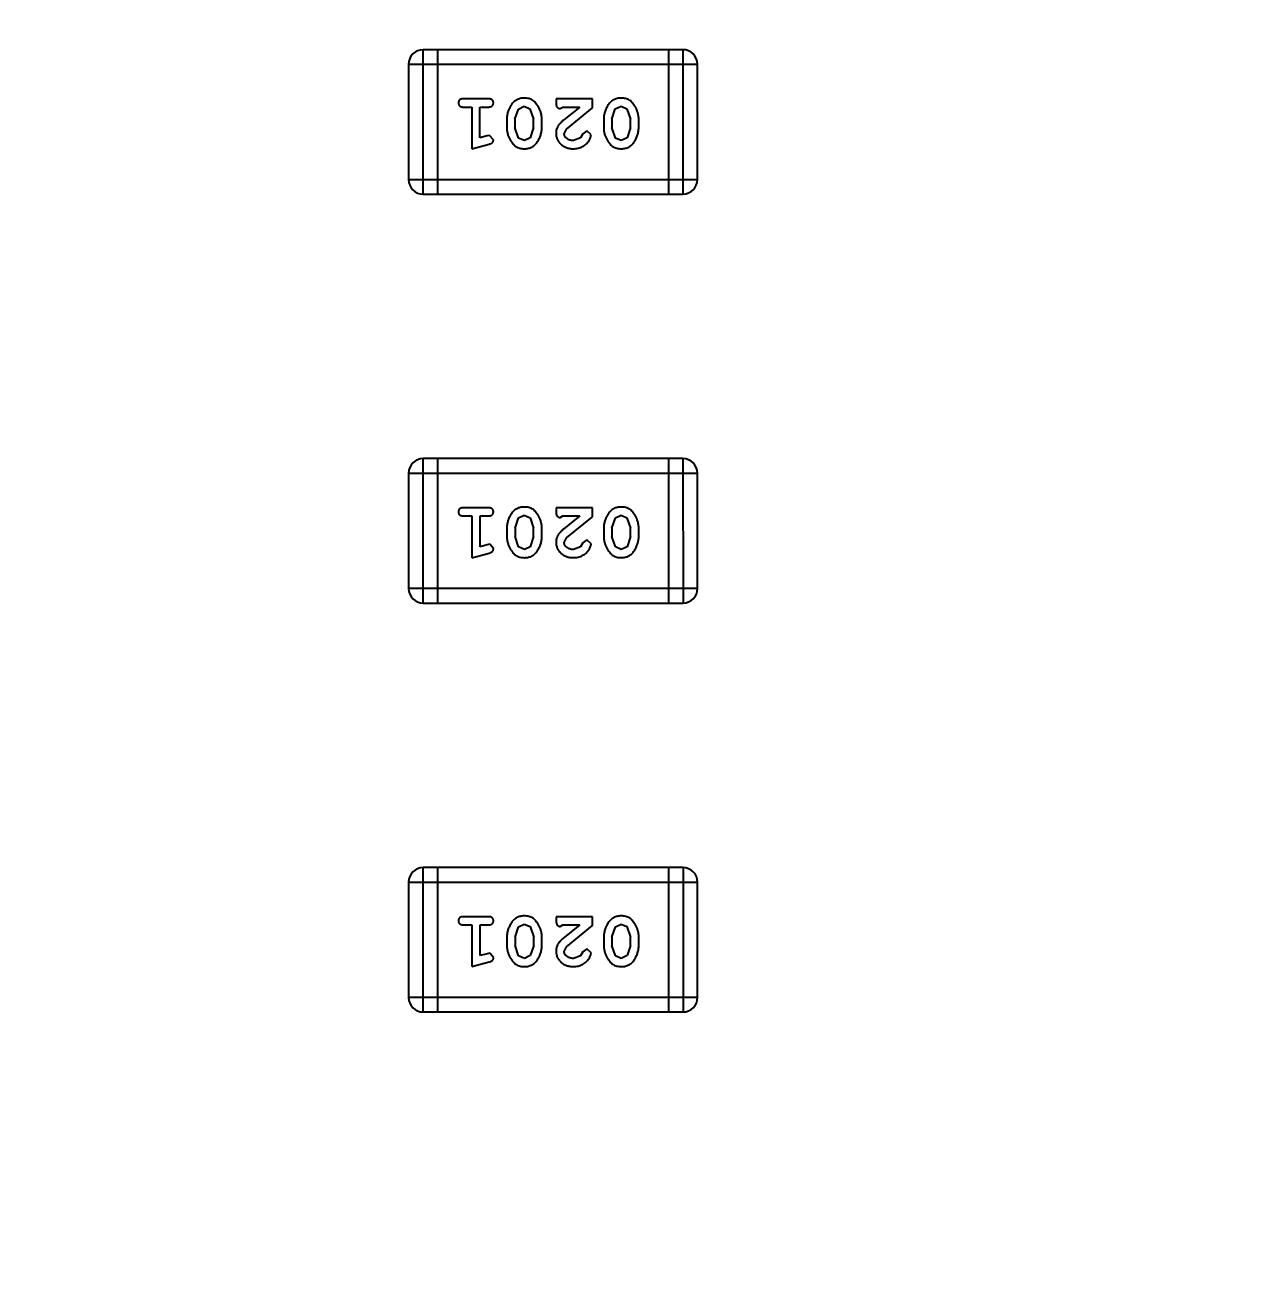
# Model space of a CAD drawing. Header units: millimetres. Extents: x -49 to 153, y -182 to -55.
# Drawn here: x 125.126 to 127.715, y -121.981 to -119.357 of the extents above; entities that cross this region are included whole.
import ezdxf

# ---------------------------------------------------------------- set-up
doc = ezdxf.new("R2010")
doc.units = ezdxf.units.MM
doc.header["$LTSCALE"] = 1.21
doc.header["$MEASUREMENT"] = 0
doc.header["$PDMODE"] = 3
doc.header["$PDSIZE"] = 0.3125
doc.layers.get('0').update_dxf_attribs({"linetype": 'CONTINUOUS'})
doc.layers.get('DEFPOINTS').update_dxf_attribs({"linetype": 'CONTINUOUS'})
doc.layers.add('Dim', color=3, linetype='CONTINUOUS', lineweight=25)
doc.styles.get("Standard").update_dxf_attribs({"font": 'txt', "width": 0.8})
doc.dimstyles.get("Standard").update_dxf_attribs({"dimtxt": 0.15625, "dimasz": 0.1875, "dimexe": 0.125, "dimexo": 0.0625, "dimgap": 0.09, "dimtad": 0, "dimtih": 1, "dimtoh": 1, "dimzin": 4, "dimdsep": 46, "dimtxsty": 'Standard', "dimblk": '_FILLED', "dimblk1": '_FILLED', "dimblk2": '_FILLED', "dimcen": 0.09, "dimazin": 1, "dimtp": 0.01, "dimtm": 0.01, "dimtfac": 1, "dimtofl": 0, "dimtmove": 0, "dimatfit": 3, "dimldrblk": '_FILLED', "dimfxl": 1, "dimtolj": 1, "dimtzin": 4, "dimarcsym": 0})

# ---------------------------------------------------------------- blocks, each defined once
blk = doc.blocks.new('_FILLED')
at = {"color": 0, "linetype": 'ByBlock'}
blk.add_solid([(0, 0), (-1, 0.1667), (-1, -0.1667)], dxfattribs=at)
blk = doc.blocks.new('*D79')
at = {"layer": 'DEFPOINTS', "color": 0}
for p in [(103.9882, -113.9099), (95.9455, -118.3888), (95.7094, -126.5744), (123.0081, -126.5744), (150.6978, -126.5744)]:
    blk.add_point(p, dxfattribs=at)
at = {"layer": 'Dim', "color": 0, "lineweight": -2}
for p, q in [((103.9361, -113.8752), (99.3703, -110.835)), ((95.6469, -126.5744), (94.6096, -126.5744))]:
    blk.add_line(p, q, dxfattribs=at)
for start, end in [(149.38213, 160.15016), (166.19189, 176.95991)]:
    blk.add_arc((123.0081, -126.5744), 28.2735, start, end, dxfattribs=at)
at = {"layer": 'Dim', "color": 0, "lineweight": -2, "xscale": 1.5, "yscale": 1.5, "zscale": 1.5}
for p, rotation in [((99.4744, -110.9043), 57.86208909579157), ((94.7346, -126.5744), 268.4799565881056)]:
    blk.add_blockref('_FILLED', p, dxfattribs=dict(at, rotation=rotation))
at = {"layer": 'Dim', "color": 0, "insert": (95.9455, -118.3888), "char_height": 1.5, "attachment_point": 5, "rotation": 73.171}
blk.add_mtext('\\A1;34%%d', dxfattribs=at)

msp = doc.modelspace()

# ---------------------------------------------------------------- linework, layer by layer
at = {"color": 6, "linetype": 'Continuous'}
for p, q in [((125.9667, -119.7139), (125.9666, -119.4091)), ((126.5153, -119.4091), (125.9666, -119.4091)), ((125.9971, -119.4091), (125.9971, -119.7139)), ((126.4848, -119.4091), (126.4848, -119.7139)), ((126.5153, -119.4091), (126.5153, -119.7139)), ((125.9362, -119.4396), (126.5458, -119.4395)), ((125.9362, -119.4396), (125.9362, -119.6834)), ((126.5458, -119.6834), (126.5458, -119.4395)), ((126.1041, -119.5127), (126.0522, -119.5127)), ((126.0522, -119.53), (126.0695, -119.53)), ((126.0695, -119.53), (126.0695, -119.6181)), ((126.0868, -119.595), (126.0868, -119.53)), ((126.0868, -119.53), (126.1041, -119.53)), ((126.1607, -119.556), (126.168, -119.5343)), ((126.168, -119.5343), (126.1803, -119.5285)), ((126.1803, -119.5285), (126.1924, -119.5337)), ((126.1924, -119.5337), (126.2001, -119.556)), ((126.2473, -119.5127), (126.2473, -119.5206)), ((126.3243, -119.5127), (126.2473, -119.5127)), ((126.2559, -119.5332), (126.2614, -119.53)), ((126.2614, -119.53), (126.2976, -119.53)), ((126.2976, -119.53), (126.264, -119.5571)), ((126.2693, -119.5766), (126.3243, -119.5316)), ((126.3243, -119.5316), (126.3243, -119.5127)), ((126.3652, -119.556), (126.3725, -119.5342)), ((126.3725, -119.5342), (126.3848, -119.5284)), ((126.3848, -119.5284), (126.3969, -119.5337)), ((126.3969, -119.5337), (126.4046, -119.556)), ((126.1434, -119.5558), (126.1434, -119.5735)), ((126.1607, -119.556), (126.1607, -119.5732)), ((126.2001, -119.5732), (126.2001, -119.556)), ((126.2174, -119.5735), (126.2174, -119.5558)), ((126.3479, -119.5558), (126.3479, -119.5735)), ((126.3652, -119.556), (126.3652, -119.5732)), ((126.4046, -119.5732), (126.4046, -119.556)), ((126.4219, -119.5735), (126.4219, -119.5557)), ((126.1683, -119.5955), (126.1607, -119.5732)), ((126.2001, -119.5732), (126.1928, -119.595)), ((126.2646, -119.5863), (126.2693, -119.5766)), ((126.3039, -119.5869), (126.2989, -119.5954)), ((126.3124, -119.5804), (126.3039, -119.5869)), ((126.3212, -119.5888), (126.3124, -119.5804)), ((126.3728, -119.5955), (126.3652, -119.5732)), ((126.4046, -119.5732), (126.3973, -119.595)), ((126.0695, -119.6181), (126.1061, -119.6083)), ((126.1018, -119.5908), (126.0868, -119.595)), ((126.1072, -119.5898), (126.1018, -119.5908)), ((126.1151, -119.5991), (126.1072, -119.5898)), ((126.1805, -119.6008), (126.1683, -119.5955)), ((126.1928, -119.595), (126.1805, -119.6008)), ((126.2989, -119.5954), (126.2841, -119.6008)), ((126.385, -119.6008), (126.3728, -119.5955)), ((126.3973, -119.595), (126.385, -119.6008)), ((126.5458, -119.6834), (125.9362, -119.6834)), ((125.9667, -119.7139), (126.5153, -119.7139)), ((125.9667, -120.5772), (125.9667, -120.2724)), ((126.5153, -120.2724), (125.9667, -120.2724)), ((125.9972, -120.2724), (125.9972, -120.5772)), ((126.4849, -120.2724), (126.4849, -120.5772)), ((126.5153, -120.2724), (126.5154, -120.5772)), ((125.9362, -120.3029), (125.9362, -120.5468)), ((125.9362, -120.3029), (126.5458, -120.3029)), ((126.5458, -120.5467), (126.5458, -120.3029)), ((126.1042, -120.3761), (126.0523, -120.3761)), ((126.0523, -120.3934), (126.0696, -120.3934)), ((126.0696, -120.3934), (126.0696, -120.4815)), ((126.0869, -120.4583), (126.0869, -120.3934)), ((126.0869, -120.3934), (126.1042, -120.3934)), ((126.1608, -120.4194), (126.1681, -120.3976)), ((126.1681, -120.3976), (126.1803, -120.3918)), ((126.1803, -120.3918), (126.1925, -120.3971)), ((126.1925, -120.3971), (126.2001, -120.4194)), ((126.2473, -120.376), (126.2473, -120.3839)), ((126.3244, -120.376), (126.2473, -120.376)), ((126.256, -120.3965), (126.2615, -120.3934)), ((126.2615, -120.3934), (126.2977, -120.3933)), ((126.2977, -120.3933), (126.2641, -120.4204)), ((126.2694, -120.4399), (126.3244, -120.3949)), ((126.3244, -120.3949), (126.3244, -120.376)), ((126.3653, -120.4193), (126.3726, -120.3976)), ((126.3726, -120.3976), (126.3849, -120.3918)), ((126.3849, -120.3918), (126.397, -120.3971)), ((126.397, -120.3971), (126.4046, -120.4193)), ((126.1435, -120.4191), (126.1435, -120.4368)), ((126.1608, -120.4194), (126.1608, -120.4366)), ((126.2001, -120.4366), (126.2001, -120.4194)), ((126.2174, -120.4368), (126.2174, -120.4191)), ((126.348, -120.4191), (126.348, -120.4368)), ((126.3653, -120.4193), (126.3653, -120.4366)), ((126.4046, -120.4366), (126.4046, -120.4193)), ((126.4219, -120.4368), (126.4219, -120.4191)), ((126.1684, -120.4589), (126.1608, -120.4366)), ((126.2001, -120.4366), (126.1929, -120.4583)), ((126.2646, -120.4496), (126.2694, -120.4399)), ((126.304, -120.4503), (126.299, -120.4588)), ((126.3124, -120.4437), (126.304, -120.4503)), ((126.3213, -120.4521), (126.3124, -120.4437)), ((126.3729, -120.4588), (126.3653, -120.4366)), ((126.4046, -120.4366), (126.3974, -120.4583)), ((126.0696, -120.4815), (126.1061, -120.4716)), ((126.1019, -120.4542), (126.0869, -120.4583)), ((126.1073, -120.4531), (126.1019, -120.4542)), ((126.1152, -120.4624), (126.1073, -120.4531)), ((126.1805, -120.4641), (126.1684, -120.4589)), ((126.1929, -120.4583), (126.1805, -120.4641)), ((126.299, -120.4588), (126.2841, -120.4641)), ((126.385, -120.4641), (126.3729, -120.4588)), ((126.3974, -120.4583), (126.385, -120.4641)), ((126.5458, -120.5467), (125.9362, -120.5468)), ((125.9667, -120.5772), (126.5154, -120.5772)), ((126.5154, -121.1357), (125.9668, -121.1358)), ((125.9668, -121.4406), (125.9668, -121.1358)), ((125.9972, -121.1358), (125.9973, -121.4406)), ((126.4849, -121.1357), (126.485, -121.4405)), ((126.5154, -121.1357), (126.5154, -121.4405)), ((125.9363, -121.1663), (126.5459, -121.1662)), ((125.9363, -121.1663), (125.9363, -121.4101)), ((126.5459, -121.4101), (126.5459, -121.1662)), ((126.1042, -121.2394), (126.0523, -121.2394)), ((126.2474, -121.2394), (126.2474, -121.2473)), ((126.3245, -121.2394), (126.2474, -121.2394)), ((126.3245, -121.2583), (126.3245, -121.2394)), ((126.0523, -121.2567), (126.0696, -121.2567)), ((126.0696, -121.2567), (126.0696, -121.3448)), ((126.0869, -121.3217), (126.0869, -121.2567)), ((126.0869, -121.2567), (126.1042, -121.2567)), ((126.1609, -121.2827), (126.1681, -121.2609)), ((126.1681, -121.2609), (126.1804, -121.2551)), ((126.1804, -121.2551), (126.1926, -121.2604)), ((126.1926, -121.2604), (126.2002, -121.2827)), ((126.256, -121.2598), (126.2615, -121.2567)), ((126.2615, -121.2567), (126.2977, -121.2567)), ((126.2977, -121.2567), (126.2642, -121.2837)), ((126.2695, -121.3032), (126.3245, -121.2583)), ((126.3654, -121.2827), (126.3726, -121.2609)), ((126.3726, -121.2609), (126.3849, -121.2551)), ((126.3849, -121.2551), (126.3971, -121.2604)), ((126.3971, -121.2604), (126.4047, -121.2827)), ((126.1436, -121.2824), (126.1436, -121.3002)), ((126.1609, -121.2827), (126.1609, -121.2999)), ((126.2002, -121.2999), (126.2002, -121.2827)), ((126.2175, -121.3002), (126.2175, -121.2824)), ((126.3481, -121.2824), (126.3481, -121.3002)), ((126.3654, -121.2827), (126.3654, -121.2999)), ((126.4047, -121.2999), (126.4047, -121.2827)), ((126.422, -121.3002), (126.422, -121.2824)), ((126.102, -121.3175), (126.0869, -121.3217)), ((126.1074, -121.3165), (126.102, -121.3175)), ((126.1153, -121.3258), (126.1074, -121.3165)), ((126.1684, -121.3222), (126.1609, -121.2999)), ((126.2002, -121.2999), (126.1929, -121.3217)), ((126.2647, -121.313), (126.2695, -121.3032)), ((126.304, -121.3136), (126.2991, -121.3221)), ((126.3125, -121.307), (126.304, -121.3136)), ((126.3213, -121.3155), (126.3125, -121.307)), ((126.373, -121.3222), (126.3654, -121.2999)), ((126.4047, -121.2999), (126.3975, -121.3217)), ((126.0696, -121.3448), (126.1062, -121.3349)), ((126.1806, -121.3275), (126.1684, -121.3222)), ((126.1929, -121.3217), (126.1806, -121.3275)), ((126.2991, -121.3221), (126.2842, -121.3275)), ((126.3851, -121.3275), (126.373, -121.3222)), ((126.3975, -121.3217), (126.3851, -121.3275)), ((126.5459, -121.4101), (125.9363, -121.4101)), ((125.9668, -121.4406), (126.5154, -121.4405))]:
    msp.add_line(p, q, dxfattribs=at)
at = {"color": 7, "linetype": 'Continuous'}
msp.add_arc((123.0081, -126.5744), 24.48, 100.97933, 79.01595, dxfattribs=at)
at = {"color": 6, "linetype": 'Continuous'}
for centre, start, end in [((125.9666, -119.4396), 90.0045, 180.0045), ((126.5153, -119.4395), 0.0045, 90.0045), ((125.9667, -119.6834), 180.0045, 270.0045), ((126.5153, -119.6834), 270.0045, 0.0045), ((125.9667, -120.3029), 90.0045, 180.0045), ((126.5153, -120.3029), 0.0045, 90.0045), ((125.9667, -120.5468), 180.0045, 270.0045), ((126.5154, -120.5467), 270.0045, 0.0045), ((125.9668, -121.1663), 90.0045, 180.0045), ((126.5154, -121.1662), 0.0045, 90.0045), ((125.9668, -121.4101), 180.0045, 270.0045), ((126.5154, -121.4101), 270.0045, 0.0045)]:
    msp.add_arc(centre, 0.0305, start, end, dxfattribs=at)
for points, knots in [([(126.0522, -119.5127), (126.0513, -119.5128), (126.0496, -119.5128), (126.0473, -119.5133), (126.0453, -119.514), (126.0438, -119.5151), (126.0426, -119.5164), (126.0418, -119.5179), (126.0413, -119.5196), (126.0412, -119.5208), (126.0412, -119.5214)], [0, 0, 0, 0, 0.169012, 0.317488, 0.445429, 0.560977, 0.67065, 0.776666, 0.88492, 1, 1, 1, 1]), ([(126.0412, -119.5214), (126.0412, -119.522), (126.0413, -119.5232), (126.0418, -119.5249), (126.0426, -119.5264), (126.0438, -119.5277), (126.0453, -119.5288), (126.0473, -119.5295), (126.0496, -119.53), (126.0513, -119.53), (126.0522, -119.53)], [0, 0, 0, 0, 0.11517, 0.223509, 0.328254, 0.438012, 0.553651, 0.682263, 0.830856, 1, 1, 1, 1]), ([(126.1151, -119.5214), (126.1151, -119.5208), (126.115, -119.5196), (126.1145, -119.5179), (126.1137, -119.5164), (126.1125, -119.5151), (126.111, -119.514), (126.109, -119.5133), (126.1067, -119.5128), (126.105, -119.5128), (126.1041, -119.5127)], [0, 0, 0, 0, 0.115051, 0.223278, 0.329269, 0.437893, 0.554681, 0.682591, 0.83103, 1, 1, 1, 1]), ([(126.1041, -119.53), (126.105, -119.53), (126.1067, -119.53), (126.109, -119.5295), (126.111, -119.5288), (126.1125, -119.5277), (126.1137, -119.5263), (126.1145, -119.5249), (126.115, -119.5232), (126.1151, -119.522), (126.1151, -119.5214)], [0, 0, 0, 0, 0.169102, 0.317658, 0.446239, 0.563118, 0.671828, 0.776546, 0.884858, 1, 1, 1, 1]), ([(126.1803, -119.5112), (126.1789, -119.5112), (126.1761, -119.5113), (126.172, -119.512), (126.1681, -119.5131), (126.1646, -119.5147), (126.1612, -119.5167), (126.1582, -119.5192), (126.1554, -119.5222), (126.1529, -119.5256), (126.1507, -119.5292), (126.1488, -119.5328), (126.1471, -119.5366), (126.1458, -119.5403), (126.1447, -119.5441), (126.144, -119.548), (126.1435, -119.5519), (126.1435, -119.5545), (126.1434, -119.5558)], [0, 0, 0, 0, 0.067217, 0.131051, 0.19272, 0.252824, 0.312745, 0.373449, 0.436041, 0.501494, 0.567761, 0.632087, 0.695096, 0.757109, 0.817993, 0.878657, 0.939311, 1, 1, 1, 1]), ([(126.2174, -119.5558), (126.2173, -119.5547), (126.2173, -119.5526), (126.217, -119.5494), (126.2165, -119.5463), (126.2158, -119.5432), (126.215, -119.5401), (126.2138, -119.5371), (126.2126, -119.5342), (126.2111, -119.5313), (126.2095, -119.5285), (126.2079, -119.526), (126.2062, -119.5237), (126.2046, -119.5216), (126.2029, -119.5197), (126.2012, -119.5181), (126.1995, -119.5166), (126.1971, -119.515), (126.1939, -119.5134), (126.1897, -119.5121), (126.1851, -119.5113), (126.182, -119.5112), (126.1803, -119.5112)], [0, 0, 0, 0, 0.049886, 0.09882, 0.148132, 0.19689, 0.246038, 0.295176, 0.345305, 0.395692, 0.445312, 0.491875, 0.535813, 0.577009, 0.616081, 0.652689, 0.687585, 0.720206, 0.785062, 0.85223, 0.923759, 1, 1, 1, 1]), ([(126.2473, -119.5206), (126.2473, -119.5217), (126.2473, -119.5236), (126.2478, -119.5263), (126.2484, -119.5286), (126.2495, -119.5303), (126.2508, -119.5316), (126.2523, -119.5325), (126.254, -119.5331), (126.2553, -119.5331), (126.2559, -119.5332)], [0, 0, 0, 0, 0.1844, 0.34094, 0.473574, 0.586824, 0.690029, 0.789175, 0.890445, 1, 1, 1, 1]), ([(126.3848, -119.5111), (126.3834, -119.5112), (126.3806, -119.5112), (126.3765, -119.512), (126.3726, -119.5131), (126.3691, -119.5147), (126.3657, -119.5167), (126.3627, -119.5192), (126.3599, -119.5222), (126.3574, -119.5256), (126.3552, -119.5291), (126.3533, -119.5328), (126.3516, -119.5365), (126.3503, -119.5403), (126.3493, -119.5441), (126.3485, -119.548), (126.348, -119.5518), (126.348, -119.5544), (126.3479, -119.5558)], [0, 0, 0, 0, 0.067217, 0.131051, 0.19272, 0.252824, 0.312745, 0.373449, 0.436041, 0.501494, 0.567761, 0.632087, 0.695096, 0.757109, 0.817993, 0.878657, 0.939311, 1, 1, 1, 1]), ([(126.4219, -119.5557), (126.4219, -119.5547), (126.4218, -119.5525), (126.4215, -119.5494), (126.421, -119.5462), (126.4203, -119.5431), (126.4195, -119.5401), (126.4183, -119.5371), (126.4171, -119.5341), (126.4156, -119.5313), (126.414, -119.5285), (126.4124, -119.526), (126.4107, -119.5237), (126.4091, -119.5216), (126.4074, -119.5197), (126.4057, -119.518), (126.404, -119.5166), (126.4016, -119.515), (126.3984, -119.5134), (126.3942, -119.5121), (126.3897, -119.5113), (126.3865, -119.5112), (126.3848, -119.5111)], [0, 0, 0, 0, 0.049886, 0.09882, 0.148132, 0.19689, 0.246038, 0.295176, 0.345305, 0.395692, 0.445312, 0.491875, 0.535813, 0.577009, 0.616081, 0.652689, 0.687585, 0.720206, 0.785062, 0.85223, 0.923759, 1, 1, 1, 1]), ([(126.264, -119.5571), (126.2631, -119.5578), (126.2614, -119.5593), (126.2591, -119.5615), (126.257, -119.5637), (126.2551, -119.5656), (126.2535, -119.5675), (126.2521, -119.5693), (126.251, -119.5709), (126.2499, -119.573), (126.2488, -119.5755), (126.2479, -119.5787), (126.2474, -119.582), (126.2473, -119.5842), (126.2473, -119.5854)], [0, 0, 0, 0, 0.103002, 0.197728, 0.285279, 0.365235, 0.437224, 0.502446, 0.560545, 0.611446, 0.707576, 0.80349, 0.900532, 1, 1, 1, 1]), ([(126.1434, -119.5735), (126.1435, -119.5746), (126.1435, -119.5767), (126.1438, -119.5799), (126.1443, -119.5831), (126.145, -119.5862), (126.1459, -119.5892), (126.147, -119.5922), (126.1483, -119.5952), (126.1498, -119.5981), (126.1514, -119.6008), (126.153, -119.6034), (126.1547, -119.6057), (126.1564, -119.6078), (126.1581, -119.6096), (126.1598, -119.6113), (126.1615, -119.6127), (126.1639, -119.6143), (126.1671, -119.6159), (126.1712, -119.6172), (126.1758, -119.618), (126.1789, -119.6181), (126.1806, -119.6181)], [0, 0, 0, 0, 0.049855, 0.099516, 0.148482, 0.19758, 0.246804, 0.296268, 0.346517, 0.397047, 0.446826, 0.49336, 0.537801, 0.579207, 0.617974, 0.654833, 0.689171, 0.722088, 0.786392, 0.853518, 0.924186, 1, 1, 1, 1]), ([(126.1806, -119.6181), (126.182, -119.6181), (126.1848, -119.618), (126.1889, -119.6173), (126.1927, -119.6162), (126.1963, -119.6146), (126.1996, -119.6125), (126.2027, -119.61), (126.2055, -119.6071), (126.2079, -119.6037), (126.2101, -119.6001), (126.212, -119.5964), (126.2137, -119.5927), (126.215, -119.5889), (126.2161, -119.5851), (126.2168, -119.5813), (126.2173, -119.5774), (126.2173, -119.5748), (126.2174, -119.5735)], [0, 0, 0, 0, 0.06692, 0.130834, 0.19258, 0.252759, 0.312631, 0.373411, 0.436359, 0.501894, 0.568244, 0.632472, 0.69556, 0.757163, 0.818592, 0.878885, 0.939235, 1, 1, 1, 1]), ([(126.2473, -119.5854), (126.2473, -119.5865), (126.2474, -119.5887), (126.2478, -119.5919), (126.2487, -119.595), (126.2498, -119.598), (126.2513, -119.6008), (126.253, -119.6036), (126.2551, -119.6061), (126.2575, -119.6086), (126.2602, -119.6108), (126.263, -119.6128), (126.2661, -119.6144), (126.2693, -119.6158), (126.2727, -119.6168), (126.2763, -119.6176), (126.2801, -119.618), (126.2826, -119.6181), (126.2839, -119.6181)], [0, 0, 0, 0, 0.060981, 0.120256, 0.178148, 0.236115, 0.293993, 0.352864, 0.413358, 0.476056, 0.539296, 0.602396, 0.665116, 0.728325, 0.792919, 0.859317, 0.928302, 1, 1, 1, 1]), ([(126.2841, -119.6008), (126.2827, -119.6008), (126.28, -119.6007), (126.2761, -119.5998), (126.2728, -119.5985), (126.2699, -119.5965), (126.2676, -119.5943), (126.2658, -119.5918), (126.2648, -119.5891), (126.2646, -119.5872), (126.2646, -119.5863)], [0, 0, 0, 0, 0.156344, 0.299348, 0.4327, 0.561, 0.682299, 0.791883, 0.89611, 1, 1, 1, 1]), ([(126.3479, -119.5735), (126.348, -119.5746), (126.348, -119.5767), (126.3483, -119.5799), (126.3488, -119.583), (126.3495, -119.5861), (126.3504, -119.5892), (126.3515, -119.5922), (126.3528, -119.5952), (126.3543, -119.5981), (126.3559, -119.6008), (126.3576, -119.6033), (126.3592, -119.6057), (126.3609, -119.6078), (126.3626, -119.6096), (126.3643, -119.6113), (126.366, -119.6127), (126.3684, -119.6143), (126.3716, -119.6159), (126.3757, -119.6172), (126.3803, -119.618), (126.3835, -119.6181), (126.3851, -119.6181)], [0, 0, 0, 0, 0.049855, 0.099516, 0.148482, 0.19758, 0.246804, 0.296268, 0.346517, 0.397047, 0.446826, 0.49336, 0.537801, 0.579207, 0.617974, 0.654833, 0.689171, 0.722088, 0.786392, 0.853518, 0.924186, 1, 1, 1, 1]), ([(126.3851, -119.6181), (126.3865, -119.6181), (126.3893, -119.618), (126.3934, -119.6173), (126.3973, -119.6162), (126.4008, -119.6146), (126.4041, -119.6125), (126.4072, -119.61), (126.41, -119.607), (126.4124, -119.6036), (126.4146, -119.6001), (126.4165, -119.5964), (126.4182, -119.5927), (126.4195, -119.5889), (126.4206, -119.5851), (126.4213, -119.5813), (126.4218, -119.5774), (126.4219, -119.5748), (126.4219, -119.5735)], [0, 0, 0, 0, 0.06692, 0.130834, 0.19258, 0.252759, 0.312631, 0.373411, 0.436359, 0.501894, 0.568244, 0.632472, 0.69556, 0.757163, 0.818592, 0.878885, 0.939235, 1, 1, 1, 1]), ([(126.1061, -119.6083), (126.1069, -119.608), (126.1085, -119.6075), (126.1106, -119.6067), (126.1122, -119.6058), (126.1134, -119.6047), (126.1142, -119.6036), (126.1147, -119.6022), (126.1151, -119.6007), (126.1151, -119.5996), (126.1151, -119.5991)], [0, 0, 0, 0, 0.187321, 0.344927, 0.475328, 0.579604, 0.674244, 0.773631, 0.882025, 1, 1, 1, 1]), ([(126.2839, -119.6181), (126.2856, -119.6181), (126.289, -119.6179), (126.2939, -119.6171), (126.2987, -119.6157), (126.3032, -119.6137), (126.3073, -119.6112), (126.311, -119.6084), (126.3141, -119.6051), (126.3166, -119.6015), (126.3186, -119.598), (126.3201, -119.5947), (126.321, -119.5916), (126.3211, -119.5897), (126.3212, -119.5888)], [0, 0, 0, 0, 0.098286, 0.193983, 0.289056, 0.384352, 0.477435, 0.566197, 0.652355, 0.737986, 0.818188, 0.887401, 0.94802, 1, 1, 1, 1]), ([(126.0523, -120.3761), (126.0514, -120.3761), (126.0497, -120.3761), (126.0474, -120.3766), (126.0454, -120.3773), (126.0438, -120.3784), (126.0427, -120.3797), (126.0418, -120.3812), (126.0413, -120.3829), (126.0413, -120.3841), (126.0412, -120.3847)], [0, 0, 0, 0, 0.169012, 0.317488, 0.445429, 0.560977, 0.67065, 0.776666, 0.88492, 1, 1, 1, 1]), ([(126.0412, -120.3847), (126.0413, -120.3853), (126.0413, -120.3865), (126.0418, -120.3882), (126.0427, -120.3897), (126.0438, -120.391), (126.0454, -120.3921), (126.0473, -120.3928), (126.0497, -120.3933), (126.0514, -120.3933), (126.0523, -120.3934)], [0, 0, 0, 0, 0.11517, 0.223509, 0.328254, 0.438012, 0.553651, 0.682263, 0.830856, 1, 1, 1, 1]), ([(126.1152, -120.3847), (126.1151, -120.3841), (126.1151, -120.3829), (126.1146, -120.3812), (126.1137, -120.3797), (126.1126, -120.3784), (126.111, -120.3773), (126.1091, -120.3766), (126.1067, -120.3761), (126.1051, -120.3761), (126.1042, -120.3761)], [0, 0, 0, 0, 0.115051, 0.223278, 0.329269, 0.437893, 0.554681, 0.682591, 0.83103, 1, 1, 1, 1]), ([(126.1042, -120.3934), (126.1051, -120.3933), (126.1067, -120.3933), (126.1091, -120.3928), (126.111, -120.3921), (126.1126, -120.391), (126.1137, -120.3897), (126.1146, -120.3882), (126.1151, -120.3865), (126.1151, -120.3853), (126.1152, -120.3847)], [0, 0, 0, 0, 0.169102, 0.317658, 0.446239, 0.563118, 0.671828, 0.776546, 0.884858, 1, 1, 1, 1]), ([(126.1804, -120.3745), (126.1789, -120.3745), (126.1761, -120.3746), (126.172, -120.3753), (126.1682, -120.3764), (126.1646, -120.378), (126.1613, -120.38), (126.1583, -120.3826), (126.1555, -120.3855), (126.153, -120.3889), (126.1508, -120.3925), (126.1488, -120.3962), (126.1472, -120.3999), (126.1458, -120.4036), (126.1448, -120.4075), (126.144, -120.4113), (126.1436, -120.4152), (126.1435, -120.4178), (126.1435, -120.4191)], [0, 0, 0, 0, 0.067217, 0.131051, 0.19272, 0.252824, 0.312745, 0.373449, 0.436041, 0.501494, 0.567761, 0.632087, 0.695096, 0.757109, 0.817993, 0.878657, 0.939311, 1, 1, 1, 1]), ([(126.2174, -120.4191), (126.2174, -120.418), (126.2174, -120.4159), (126.2171, -120.4127), (126.2166, -120.4096), (126.2159, -120.4065), (126.215, -120.4034), (126.2139, -120.4005), (126.2126, -120.3975), (126.2111, -120.3946), (126.2096, -120.3919), (126.2079, -120.3893), (126.2063, -120.387), (126.2047, -120.3849), (126.203, -120.3831), (126.2013, -120.3814), (126.1995, -120.38), (126.1972, -120.3784), (126.194, -120.3768), (126.1898, -120.3754), (126.1852, -120.3746), (126.182, -120.3745), (126.1804, -120.3745)], [0, 0, 0, 0, 0.049886, 0.09882, 0.148132, 0.19689, 0.246038, 0.295176, 0.345305, 0.395692, 0.445312, 0.491875, 0.535813, 0.577009, 0.616081, 0.652689, 0.687585, 0.720206, 0.785062, 0.85223, 0.923759, 1, 1, 1, 1]), ([(126.2473, -120.3839), (126.2473, -120.385), (126.2474, -120.387), (126.2478, -120.3897), (126.2485, -120.3919), (126.2496, -120.3936), (126.2509, -120.3949), (126.2524, -120.3958), (126.2541, -120.3964), (126.2553, -120.3965), (126.256, -120.3965)], [0, 0, 0, 0, 0.1844, 0.34094, 0.473574, 0.586824, 0.690029, 0.789175, 0.890445, 1, 1, 1, 1]), ([(126.3849, -120.3745), (126.3835, -120.3745), (126.3806, -120.3746), (126.3765, -120.3753), (126.3727, -120.3764), (126.3691, -120.378), (126.3658, -120.38), (126.3628, -120.3825), (126.36, -120.3855), (126.3575, -120.3889), (126.3553, -120.3925), (126.3534, -120.3961), (126.3517, -120.3999), (126.3503, -120.4036), (126.3493, -120.4074), (126.3485, -120.4113), (126.3481, -120.4152), (126.348, -120.4178), (126.348, -120.4191)], [0, 0, 0, 0, 0.067217, 0.131051, 0.19272, 0.252824, 0.312745, 0.373449, 0.436041, 0.501494, 0.567761, 0.632087, 0.695096, 0.757109, 0.817993, 0.878657, 0.939311, 1, 1, 1, 1]), ([(126.4219, -120.4191), (126.4219, -120.418), (126.4219, -120.4159), (126.4216, -120.4127), (126.4211, -120.4096), (126.4204, -120.4065), (126.4195, -120.4034), (126.4184, -120.4004), (126.4171, -120.3975), (126.4157, -120.3946), (126.4141, -120.3919), (126.4125, -120.3893), (126.4108, -120.387), (126.4092, -120.3849), (126.4075, -120.383), (126.4058, -120.3814), (126.404, -120.3799), (126.4017, -120.3783), (126.3985, -120.3767), (126.3943, -120.3754), (126.3897, -120.3746), (126.3865, -120.3745), (126.3849, -120.3745)], [0, 0, 0, 0, 0.049886, 0.09882, 0.148132, 0.19689, 0.246038, 0.295176, 0.345305, 0.395692, 0.445312, 0.491875, 0.535813, 0.577009, 0.616081, 0.652689, 0.687585, 0.720206, 0.785062, 0.85223, 0.923759, 1, 1, 1, 1]), ([(126.2641, -120.4204), (126.2632, -120.4212), (126.2615, -120.4226), (126.2591, -120.4249), (126.257, -120.427), (126.2552, -120.429), (126.2536, -120.4308), (126.2522, -120.4326), (126.2511, -120.4342), (126.25, -120.4363), (126.2489, -120.4389), (126.248, -120.442), (126.2474, -120.4453), (126.2474, -120.4475), (126.2473, -120.4487)], [0, 0, 0, 0, 0.103002, 0.197728, 0.285279, 0.365235, 0.437224, 0.502446, 0.560545, 0.611446, 0.707576, 0.80349, 0.900532, 1, 1, 1, 1]), ([(126.1435, -120.4368), (126.1435, -120.4379), (126.1436, -120.4401), (126.1438, -120.4432), (126.1444, -120.4464), (126.1451, -120.4495), (126.146, -120.4525), (126.1471, -120.4556), (126.1484, -120.4585), (126.1499, -120.4614), (126.1515, -120.4641), (126.1531, -120.4667), (126.1548, -120.469), (126.1564, -120.4711), (126.1582, -120.473), (126.1599, -120.4746), (126.1616, -120.476), (126.164, -120.4776), (126.1671, -120.4792), (126.1713, -120.4805), (126.1759, -120.4813), (126.179, -120.4814), (126.1806, -120.4815)], [0, 0, 0, 0, 0.049855, 0.099516, 0.148482, 0.19758, 0.246804, 0.296268, 0.346517, 0.397047, 0.446826, 0.49336, 0.537801, 0.579207, 0.617974, 0.654833, 0.689171, 0.722088, 0.786392, 0.853518, 0.924186, 1, 1, 1, 1]), ([(126.1806, -120.4815), (126.1821, -120.4814), (126.1849, -120.4813), (126.189, -120.4806), (126.1928, -120.4795), (126.1964, -120.4779), (126.1997, -120.4759), (126.2027, -120.4733), (126.2055, -120.4704), (126.208, -120.467), (126.2102, -120.4634), (126.2121, -120.4597), (126.2138, -120.456), (126.2151, -120.4522), (126.2162, -120.4485), (126.2169, -120.4446), (126.2174, -120.4407), (126.2174, -120.4381), (126.2174, -120.4368)], [0, 0, 0, 0, 0.06692, 0.130834, 0.19258, 0.252759, 0.312631, 0.373411, 0.436359, 0.501894, 0.568244, 0.632472, 0.69556, 0.757163, 0.818592, 0.878885, 0.939235, 1, 1, 1, 1]), ([(126.2473, -120.4487), (126.2474, -120.4498), (126.2474, -120.452), (126.2479, -120.4552), (126.2487, -120.4583), (126.2499, -120.4613), (126.2513, -120.4642), (126.2531, -120.4669), (126.2552, -120.4695), (126.2576, -120.4719), (126.2602, -120.4741), (126.2631, -120.4761), (126.2661, -120.4778), (126.2694, -120.4791), (126.2728, -120.4801), (126.2763, -120.4809), (126.2801, -120.4814), (126.2827, -120.4814), (126.284, -120.4814)], [0, 0, 0, 0, 0.060981, 0.120256, 0.178148, 0.236115, 0.293993, 0.352864, 0.413358, 0.476056, 0.539296, 0.602396, 0.665116, 0.728325, 0.792919, 0.859317, 0.928302, 1, 1, 1, 1]), ([(126.2841, -120.4641), (126.2827, -120.4641), (126.28, -120.464), (126.2762, -120.4632), (126.2728, -120.4618), (126.27, -120.4599), (126.2676, -120.4576), (126.2659, -120.4551), (126.2648, -120.4524), (126.2647, -120.4505), (126.2646, -120.4496)], [0, 0, 0, 0, 0.156344, 0.299348, 0.4327, 0.561, 0.682299, 0.791883, 0.89611, 1, 1, 1, 1]), ([(126.284, -120.4814), (126.2857, -120.4814), (126.2891, -120.4813), (126.294, -120.4804), (126.2987, -120.479), (126.3032, -120.477), (126.3074, -120.4746), (126.311, -120.4717), (126.3142, -120.4684), (126.3167, -120.4649), (126.3187, -120.4613), (126.3201, -120.458), (126.3211, -120.455), (126.3212, -120.453), (126.3213, -120.4521)], [0, 0, 0, 0, 0.098286, 0.193983, 0.289056, 0.384352, 0.477435, 0.566197, 0.652355, 0.737986, 0.818188, 0.887401, 0.94802, 1, 1, 1, 1]), ([(126.348, -120.4368), (126.348, -120.4379), (126.3481, -120.44), (126.3484, -120.4432), (126.3489, -120.4464), (126.3496, -120.4495), (126.3505, -120.4525), (126.3516, -120.4555), (126.3529, -120.4585), (126.3544, -120.4614), (126.356, -120.4641), (126.3576, -120.4667), (126.3593, -120.469), (126.361, -120.4711), (126.3627, -120.4729), (126.3644, -120.4746), (126.3661, -120.476), (126.3685, -120.4776), (126.3716, -120.4792), (126.3758, -120.4805), (126.3804, -120.4813), (126.3835, -120.4814), (126.3852, -120.4814)], [0, 0, 0, 0, 0.049855, 0.099516, 0.148482, 0.19758, 0.246804, 0.296268, 0.346517, 0.397047, 0.446826, 0.49336, 0.537801, 0.579207, 0.617974, 0.654833, 0.689171, 0.722088, 0.786392, 0.853518, 0.924186, 1, 1, 1, 1]), ([(126.3852, -120.4814), (126.3866, -120.4814), (126.3894, -120.4813), (126.3935, -120.4806), (126.3973, -120.4795), (126.4009, -120.4779), (126.4042, -120.4758), (126.4072, -120.4733), (126.41, -120.4704), (126.4125, -120.467), (126.4147, -120.4634), (126.4166, -120.4597), (126.4183, -120.456), (126.4196, -120.4522), (126.4207, -120.4484), (126.4214, -120.4446), (126.4219, -120.4407), (126.4219, -120.4381), (126.4219, -120.4368)], [0, 0, 0, 0, 0.06692, 0.130834, 0.19258, 0.252759, 0.312631, 0.373411, 0.436359, 0.501894, 0.568244, 0.632472, 0.69556, 0.757163, 0.818592, 0.878885, 0.939235, 1, 1, 1, 1]), ([(126.1061, -120.4716), (126.107, -120.4713), (126.1085, -120.4708), (126.1106, -120.47), (126.1123, -120.4691), (126.1135, -120.4681), (126.1143, -120.4669), (126.1148, -120.4656), (126.1151, -120.464), (126.1152, -120.463), (126.1152, -120.4624)], [0, 0, 0, 0, 0.187321, 0.344927, 0.475328, 0.579604, 0.674244, 0.773631, 0.882025, 1, 1, 1, 1]), ([(126.0523, -121.2394), (126.0514, -121.2394), (126.0497, -121.2395), (126.0474, -121.2399), (126.0455, -121.2406), (126.0439, -121.2417), (126.0427, -121.2431), (126.0419, -121.2446), (126.0414, -121.2463), (126.0413, -121.2474), (126.0413, -121.2481)], [0, 0, 0, 0, 0.169012, 0.317488, 0.445429, 0.560977, 0.67065, 0.776666, 0.88492, 1, 1, 1, 1]), ([(126.1152, -121.2481), (126.1152, -121.2474), (126.1151, -121.2463), (126.1146, -121.2446), (126.1138, -121.2431), (126.1127, -121.2417), (126.1111, -121.2407), (126.1091, -121.2399), (126.1068, -121.2395), (126.1051, -121.2394), (126.1042, -121.2394)], [0, 0, 0, 0, 0.115051, 0.223278, 0.329269, 0.437893, 0.554681, 0.682591, 0.83103, 1, 1, 1, 1]), ([(126.1805, -121.2378), (126.179, -121.2379), (126.1762, -121.2379), (126.1721, -121.2386), (126.1683, -121.2398), (126.1647, -121.2414), (126.1614, -121.2434), (126.1583, -121.2459), (126.1555, -121.2488), (126.1531, -121.2522), (126.1509, -121.2558), (126.1489, -121.2595), (126.1473, -121.2632), (126.1459, -121.267), (126.1449, -121.2708), (126.1441, -121.2746), (126.1437, -121.2785), (126.1436, -121.2811), (126.1436, -121.2824)], [0, 0, 0, 0, 0.067217, 0.131051, 0.19272, 0.252824, 0.312745, 0.373449, 0.436041, 0.501494, 0.567761, 0.632087, 0.695096, 0.757109, 0.817993, 0.878657, 0.939311, 1, 1, 1, 1]), ([(126.2175, -121.2824), (126.2175, -121.2814), (126.2174, -121.2792), (126.2171, -121.2761), (126.2167, -121.2729), (126.216, -121.2698), (126.2151, -121.2668), (126.2139, -121.2638), (126.2127, -121.2608), (126.2112, -121.258), (126.2096, -121.2552), (126.208, -121.2527), (126.2064, -121.2504), (126.2047, -121.2483), (126.203, -121.2464), (126.2013, -121.2447), (126.1996, -121.2433), (126.1972, -121.2417), (126.194, -121.2401), (126.1899, -121.2388), (126.1853, -121.238), (126.1821, -121.2379), (126.1805, -121.2378)], [0, 0, 0, 0, 0.049886, 0.09882, 0.148132, 0.19689, 0.246038, 0.295176, 0.345305, 0.395692, 0.445312, 0.491875, 0.535813, 0.577009, 0.616081, 0.652689, 0.687585, 0.720206, 0.785062, 0.85223, 0.923759, 1, 1, 1, 1]), ([(126.385, -121.2378), (126.3835, -121.2378), (126.3807, -121.2379), (126.3766, -121.2386), (126.3728, -121.2398), (126.3692, -121.2413), (126.3659, -121.2434), (126.3628, -121.2459), (126.36, -121.2488), (126.3576, -121.2522), (126.3554, -121.2558), (126.3534, -121.2595), (126.3518, -121.2632), (126.3504, -121.267), (126.3494, -121.2708), (126.3486, -121.2746), (126.3482, -121.2785), (126.3481, -121.2811), (126.3481, -121.2824)], [0, 0, 0, 0, 0.067217, 0.131051, 0.19272, 0.252824, 0.312745, 0.373449, 0.436041, 0.501494, 0.567761, 0.632087, 0.695096, 0.757109, 0.817993, 0.878657, 0.939311, 1, 1, 1, 1]), ([(126.422, -121.2824), (126.422, -121.2813), (126.422, -121.2792), (126.4216, -121.276), (126.4212, -121.2729), (126.4205, -121.2698), (126.4196, -121.2668), (126.4185, -121.2638), (126.4172, -121.2608), (126.4157, -121.2579), (126.4142, -121.2552), (126.4125, -121.2527), (126.4109, -121.2504), (126.4092, -121.2482), (126.4075, -121.2464), (126.4058, -121.2447), (126.4041, -121.2433), (126.4017, -121.2417), (126.3986, -121.2401), (126.3944, -121.2388), (126.3898, -121.2379), (126.3866, -121.2379), (126.385, -121.2378)], [0, 0, 0, 0, 0.049886, 0.09882, 0.148132, 0.19689, 0.246038, 0.295176, 0.345305, 0.395692, 0.445312, 0.491875, 0.535813, 0.577009, 0.616081, 0.652689, 0.687585, 0.720206, 0.785062, 0.85223, 0.923759, 1, 1, 1, 1]), ([(126.0413, -121.2481), (126.0413, -121.2487), (126.0414, -121.2499), (126.0419, -121.2515), (126.0427, -121.253), (126.0439, -121.2543), (126.0455, -121.2554), (126.0474, -121.2562), (126.0497, -121.2566), (126.0514, -121.2567), (126.0523, -121.2567)], [0, 0, 0, 0, 0.11517, 0.223509, 0.328254, 0.438012, 0.553651, 0.682263, 0.830856, 1, 1, 1, 1]), ([(126.1042, -121.2567), (126.1051, -121.2567), (126.1068, -121.2566), (126.1091, -121.2562), (126.1111, -121.2554), (126.1127, -121.2544), (126.1138, -121.253), (126.1146, -121.2515), (126.1151, -121.2498), (126.1152, -121.2487), (126.1152, -121.2481)], [0, 0, 0, 0, 0.169102, 0.317658, 0.446239, 0.563118, 0.671828, 0.776546, 0.884858, 1, 1, 1, 1]), ([(126.2474, -121.2473), (126.2474, -121.2483), (126.2475, -121.2503), (126.2479, -121.253), (126.2486, -121.2553), (126.2496, -121.257), (126.2509, -121.2583), (126.2525, -121.2592), (126.2542, -121.2598), (126.2554, -121.2598), (126.256, -121.2598)], [0, 0, 0, 0, 0.1844, 0.34094, 0.473574, 0.586824, 0.690029, 0.789175, 0.890445, 1, 1, 1, 1]), ([(126.2642, -121.2837), (126.2633, -121.2845), (126.2616, -121.286), (126.2592, -121.2882), (126.2571, -121.2903), (126.2552, -121.2923), (126.2536, -121.2942), (126.2523, -121.2959), (126.2511, -121.2976), (126.25, -121.2996), (126.249, -121.3022), (126.248, -121.3054), (126.2475, -121.3087), (126.2474, -121.3109), (126.2474, -121.312)], [0, 0, 0, 0, 0.103002, 0.197728, 0.285279, 0.365235, 0.437224, 0.502446, 0.560545, 0.611446, 0.707576, 0.80349, 0.900532, 1, 1, 1, 1]), ([(126.1436, -121.3002), (126.1436, -121.3013), (126.1436, -121.3034), (126.1439, -121.3066), (126.1445, -121.3097), (126.1451, -121.3128), (126.146, -121.3159), (126.1472, -121.3189), (126.1485, -121.3219), (126.15, -121.3247), (126.1516, -121.3275), (126.1532, -121.33), (126.1548, -121.3323), (126.1565, -121.3345), (126.1582, -121.3363), (126.1599, -121.338), (126.1617, -121.3394), (126.164, -121.3409), (126.1672, -121.3425), (126.1714, -121.3439), (126.1759, -121.3447), (126.1791, -121.3447), (126.1807, -121.3448)], [0, 0, 0, 0, 0.049855, 0.099516, 0.148482, 0.19758, 0.246804, 0.296268, 0.346517, 0.397047, 0.446826, 0.49336, 0.537801, 0.579207, 0.617974, 0.654833, 0.689171, 0.722088, 0.786392, 0.853518, 0.924186, 1, 1, 1, 1]), ([(126.1807, -121.3448), (126.1821, -121.3448), (126.185, -121.3447), (126.189, -121.344), (126.1929, -121.3428), (126.1965, -121.3413), (126.1998, -121.3392), (126.2028, -121.3367), (126.2056, -121.3337), (126.2081, -121.3303), (126.2103, -121.3267), (126.2122, -121.3231), (126.2138, -121.3194), (126.2152, -121.3156), (126.2162, -121.3118), (126.217, -121.308), (126.2174, -121.3041), (126.2175, -121.3015), (126.2175, -121.3002)], [0, 0, 0, 0, 0.06692, 0.130834, 0.19258, 0.252759, 0.312631, 0.373411, 0.436359, 0.501894, 0.568244, 0.632472, 0.69556, 0.757163, 0.818592, 0.878885, 0.939235, 1, 1, 1, 1]), ([(126.2474, -121.312), (126.2474, -121.3131), (126.2475, -121.3153), (126.248, -121.3186), (126.2488, -121.3217), (126.2499, -121.3247), (126.2514, -121.3275), (126.2532, -121.3302), (126.2553, -121.3328), (126.2577, -121.3353), (126.2603, -121.3375), (126.2632, -121.3395), (126.2662, -121.3411), (126.2694, -121.3425), (126.2728, -121.3435), (126.2764, -121.3443), (126.2802, -121.3447), (126.2828, -121.3448), (126.2841, -121.3448)], [0, 0, 0, 0, 0.060981, 0.120256, 0.178148, 0.236115, 0.293993, 0.352864, 0.413358, 0.476056, 0.539296, 0.602396, 0.665116, 0.728325, 0.792919, 0.859317, 0.928302, 1, 1, 1, 1]), ([(126.2842, -121.3275), (126.2828, -121.3274), (126.2801, -121.3274), (126.2763, -121.3265), (126.2729, -121.3251), (126.27, -121.3232), (126.2677, -121.3209), (126.2659, -121.3185), (126.2649, -121.3158), (126.2648, -121.3139), (126.2647, -121.313)], [0, 0, 0, 0, 0.156344, 0.299348, 0.4327, 0.561, 0.682299, 0.791883, 0.89611, 1, 1, 1, 1]), ([(126.2841, -121.3448), (126.2858, -121.3447), (126.2891, -121.3446), (126.2941, -121.3438), (126.2988, -121.3423), (126.3033, -121.3403), (126.3074, -121.3379), (126.3111, -121.335), (126.3142, -121.3318), (126.3168, -121.3282), (126.3187, -121.3247), (126.3202, -121.3213), (126.3211, -121.3183), (126.3213, -121.3164), (126.3213, -121.3155)], [0, 0, 0, 0, 0.098286, 0.193983, 0.289056, 0.384352, 0.477435, 0.566197, 0.652355, 0.737986, 0.818188, 0.887401, 0.94802, 1, 1, 1, 1]), ([(126.3481, -121.3002), (126.3481, -121.3012), (126.3481, -121.3034), (126.3484, -121.3066), (126.349, -121.3097), (126.3496, -121.3128), (126.3506, -121.3159), (126.3517, -121.3189), (126.353, -121.3218), (126.3545, -121.3247), (126.3561, -121.3275), (126.3577, -121.33), (126.3594, -121.3323), (126.361, -121.3344), (126.3627, -121.3363), (126.3644, -121.3379), (126.3662, -121.3394), (126.3685, -121.3409), (126.3717, -121.3425), (126.3759, -121.3438), (126.3804, -121.3446), (126.3836, -121.3447), (126.3852, -121.3448)], [0, 0, 0, 0, 0.049855, 0.099516, 0.148482, 0.19758, 0.246804, 0.296268, 0.346517, 0.397047, 0.446826, 0.49336, 0.537801, 0.579207, 0.617974, 0.654833, 0.689171, 0.722088, 0.786392, 0.853518, 0.924186, 1, 1, 1, 1]), ([(126.3852, -121.3448), (126.3867, -121.3447), (126.3895, -121.3447), (126.3936, -121.344), (126.3974, -121.3428), (126.401, -121.3413), (126.4043, -121.3392), (126.4073, -121.3367), (126.4101, -121.3337), (126.4126, -121.3303), (126.4148, -121.3267), (126.4167, -121.323), (126.4183, -121.3193), (126.4197, -121.3156), (126.4207, -121.3118), (126.4215, -121.3079), (126.4219, -121.3041), (126.422, -121.3015), (126.422, -121.3002)], [0, 0, 0, 0, 0.06692, 0.130834, 0.19258, 0.252759, 0.312631, 0.373411, 0.436359, 0.501894, 0.568244, 0.632472, 0.69556, 0.757163, 0.818592, 0.878885, 0.939235, 1, 1, 1, 1]), ([(126.1062, -121.3349), (126.1071, -121.3347), (126.1086, -121.3342), (126.1107, -121.3333), (126.1123, -121.3324), (126.1135, -121.3314), (126.1143, -121.3302), (126.1149, -121.3289), (126.1152, -121.3274), (126.1152, -121.3263), (126.1153, -121.3258)], [0, 0, 0, 0, 0.187321, 0.344927, 0.475328, 0.579604, 0.674244, 0.773631, 0.882025, 1, 1, 1, 1])]:
    msp.add_open_spline(points, degree=3, knots=knots, dxfattribs=at)

# ---------------------------------------------------------------- dimensions: what is measured, and where the dimension line sits
at = {"layer": 'Dim'}
dim = msp.add_angular_dim_2l(base=(95.9455, -118.3888), line1=((123.0081, -126.5744), (103.9882, -113.9099)), line2=((95.7094, -126.5744), (150.6978, -126.5744)), dimstyle='Standard', override={"dimtxt": 1.5, "dimasz": 1.5, "dimtih": 0, "dimtoh": 0, "dimzin": 0, "dimcen": 0.198, "dimadec": 0, "dimazin": 0, "dimtp": 0, "dimtm": 0, "dimtdec": 4, "dimtzin": 0, "dimarcsym": 1}, dxfattribs=at)
dim.commit()
dim.dimension.update_dxf_attribs({"geometry": '*D79', "text_midpoint": (95.9455, -118.3888)})

doc.saveas('drawing.dxf')
